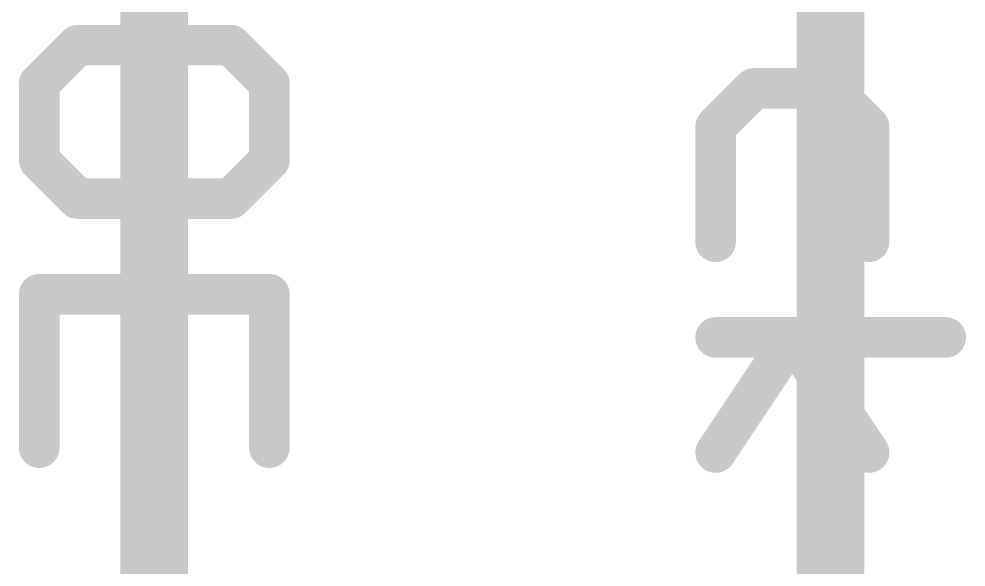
# Model space of a CAD drawing. Extents: x 0 to 108, y -13 to 32.
# Drawn here: x 13.462 to 17.019, y 2.87 to 4.929 of the extents above; entities that cross this region are included whole.
import ezdxf

# ---------------------------------------------------------------- set-up
doc = ezdxf.new("R2010")
doc.units = 0
doc.layers.add('16', color=132, linetype='CONTINUOUS')
doc.layers.add('21', color=41, linetype='CONTINUOUS')

msp = doc.modelspace()

# ---------------------------------------------------------------- linework, layer by layer
at = {"layer": '16', "const_width": 0.254}
for points in [[(13.97, 1.27), (13.97, 13.335)], [(16.51, 1.27), (16.51, 9.906)]]:
    msp.add_lwpolyline(points, dxfattribs=at)
at = {"layer": '21', "const_width": 0.1524}
for points in [[(13.6823, 4.8303), (13.5382, 4.6862)], [(14.2585, 4.8303), (13.6823, 4.8303)], [(14.4025, 4.6862), (14.2585, 4.8303)], [(13.5382, 4.6862), (13.5382, 4.3981)], [(14.4025, 4.3981), (14.4025, 4.6862)], [(16.2223, 4.6681), (16.0782, 4.524)], [(16.5104, 4.6681), (16.2223, 4.6681)], [(16.6544, 4.524), (16.5104, 4.6681)], [(16.0782, 4.524), (16.0782, 4.0919)], [(16.6544, 4.0919), (16.6544, 4.524)], [(13.5382, 4.3981), (13.6823, 4.2541)], [(14.2585, 4.2541), (14.4025, 4.3981)], [(13.6823, 4.2541), (14.2585, 4.2541)], [(14.4025, 3.8948), (13.5382, 3.8948)], [(13.5382, 3.8948), (13.5382, 3.3185)], [(13.9704, 3.8948), (13.9704, 3.6067)], [(14.4025, 3.3185), (14.4025, 3.8948)], [(16.0782, 3.7326), (16.9425, 3.7326)], [(16.0782, 3.3004), (16.3663, 3.7326)], [(16.3663, 3.7326), (16.6544, 3.3004)]]:
    msp.add_lwpolyline(points, dxfattribs=at)
at = {"layer": '21', "const_width": 0.0762}
for points in [[(13.6823, 4.8684, 1), (13.6823, 4.7922)], [(13.7092, 4.8033, 1), (13.6553, 4.8572)], [(14.2854, 4.8572, 1), (14.2315, 4.8033)], [(14.2585, 4.7922, 1), (14.2585, 4.8684)], [(13.5763, 4.6862, 1), (13.5001, 4.6862)], [(13.5113, 4.7132, 1), (13.5651, 4.6593)], [(14.4406, 4.6862, 1), (14.3644, 4.6862)], [(14.3756, 4.6593, 1), (14.4295, 4.7132)], [(16.2223, 4.7062, 1), (16.2223, 4.63)], [(16.2492, 4.6411, 1), (16.1953, 4.695)], [(16.5373, 4.695, 1), (16.4834, 4.6411)], [(16.5104, 4.63, 1), (16.5104, 4.7062)], [(16.1163, 4.524, 1), (16.0401, 4.524)], [(16.0513, 4.551, 1), (16.1051, 4.4971)], [(16.6925, 4.524, 1), (16.6163, 4.524)], [(16.6275, 4.4971, 1), (16.6814, 4.551)], [(13.5651, 4.4251, 1), (13.5113, 4.3712)], [(14.4295, 4.3712, 1), (14.3756, 4.4251)], [(13.5001, 4.3981, 1), (13.5763, 4.3981)], [(14.3644, 4.3981, 1), (14.4406, 4.3981)], [(13.6823, 4.2922, 1), (13.6823, 4.216)], [(13.6553, 4.2271, 1), (13.7092, 4.281)], [(14.2315, 4.281, 1), (14.2854, 4.2271)], [(14.2585, 4.216, 1), (14.2585, 4.2922)], [(16.0401, 4.0919, 1), (16.1163, 4.0919)], [(16.6163, 4.0919, 1), (16.6925, 4.0919)], [(13.5382, 3.9329, 1), (13.5382, 3.8567)], [(13.5763, 3.8948, 1), (13.5001, 3.8948)], [(14.0085, 3.8948, 1), (13.9323, 3.8948)], [(14.4406, 3.8948, 1), (14.3644, 3.8948)], [(14.4025, 3.8567, 1), (14.4025, 3.9329)], [(16.0782, 3.7707, 1), (16.0782, 3.6945)], [(16.398, 3.7537, 1), (16.3346, 3.7114)], [(16.398, 3.7114, 1), (16.3346, 3.7537)], [(16.9425, 3.6945, 1), (16.9425, 3.7707)], [(13.9323, 3.6067, 1), (14.0085, 3.6067)], [(13.5001, 3.3185, 1), (13.5763, 3.3185)], [(14.3644, 3.3185, 1), (14.4406, 3.3185)], [(16.0465, 3.3215, 1), (16.1099, 3.2793)], [(16.6227, 3.2793, 1), (16.6861, 3.3215)]]:
    msp.add_lwpolyline(points, format="xyb", dxfattribs=at)

doc.saveas('drawing.dxf')
